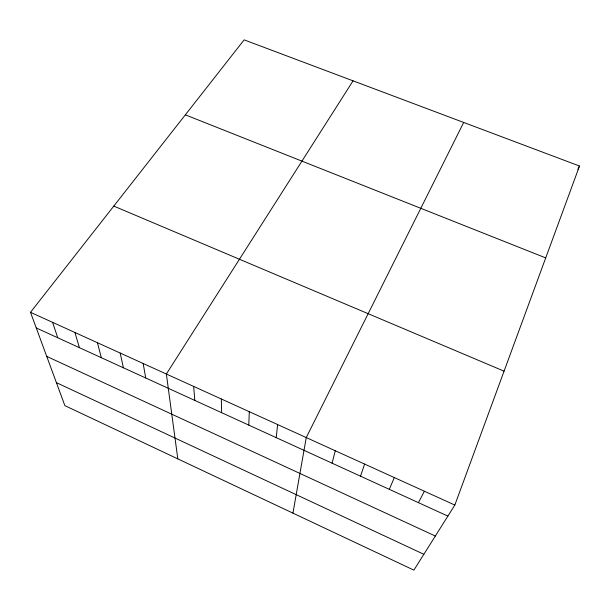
<?xml version="1.0" encoding="UTF-8"?>
<svg xmlns="http://www.w3.org/2000/svg" width="610" height="610" viewBox="0 0 610 610"><rect width="100%" height="100%" fill="white"/><g stroke="black" fill="none" stroke-linecap="round" stroke-linejoin="round"><path stroke-width="0.91" d="M248.781 425.101L249.299 411.697M276.231 437.652L277.611 424.552M292.937 513.132L306.258 437.568L463.691 122.457M332.107 463.188L335.256 450.737M360.54 476.189L364.605 464.073M454.839 505.057L579.5 166.019L244.13 39.864L30.5 312.312L64.866 405.642L413.877 570.136L454.839 505.057L30.5 312.312M389.302 489.334L394.312 477.569M577.853 169.305L579.5 166.019M418.414 502.64L424.385 491.225M353.06 80.84L166.355 374.021L177.815 458.88M185.333 114.84L545.721 257.893M113.78 206.096L504.066 371.17M36.264 327.951L447.877 516.113M46.726 356.377L435.334 536.038M56.402 382.645L423.851 554.292M52.59 322.339L57.744 337.772M74.893 332.473L79.43 347.685M97.425 342.706L101.321 357.696M120.17 353.037L123.426 367.799M143.144 363.476L145.744 378.002M193.675 386.427L194.811 400.427M221.323 398.986L221.643 412.695"/></g></svg>
